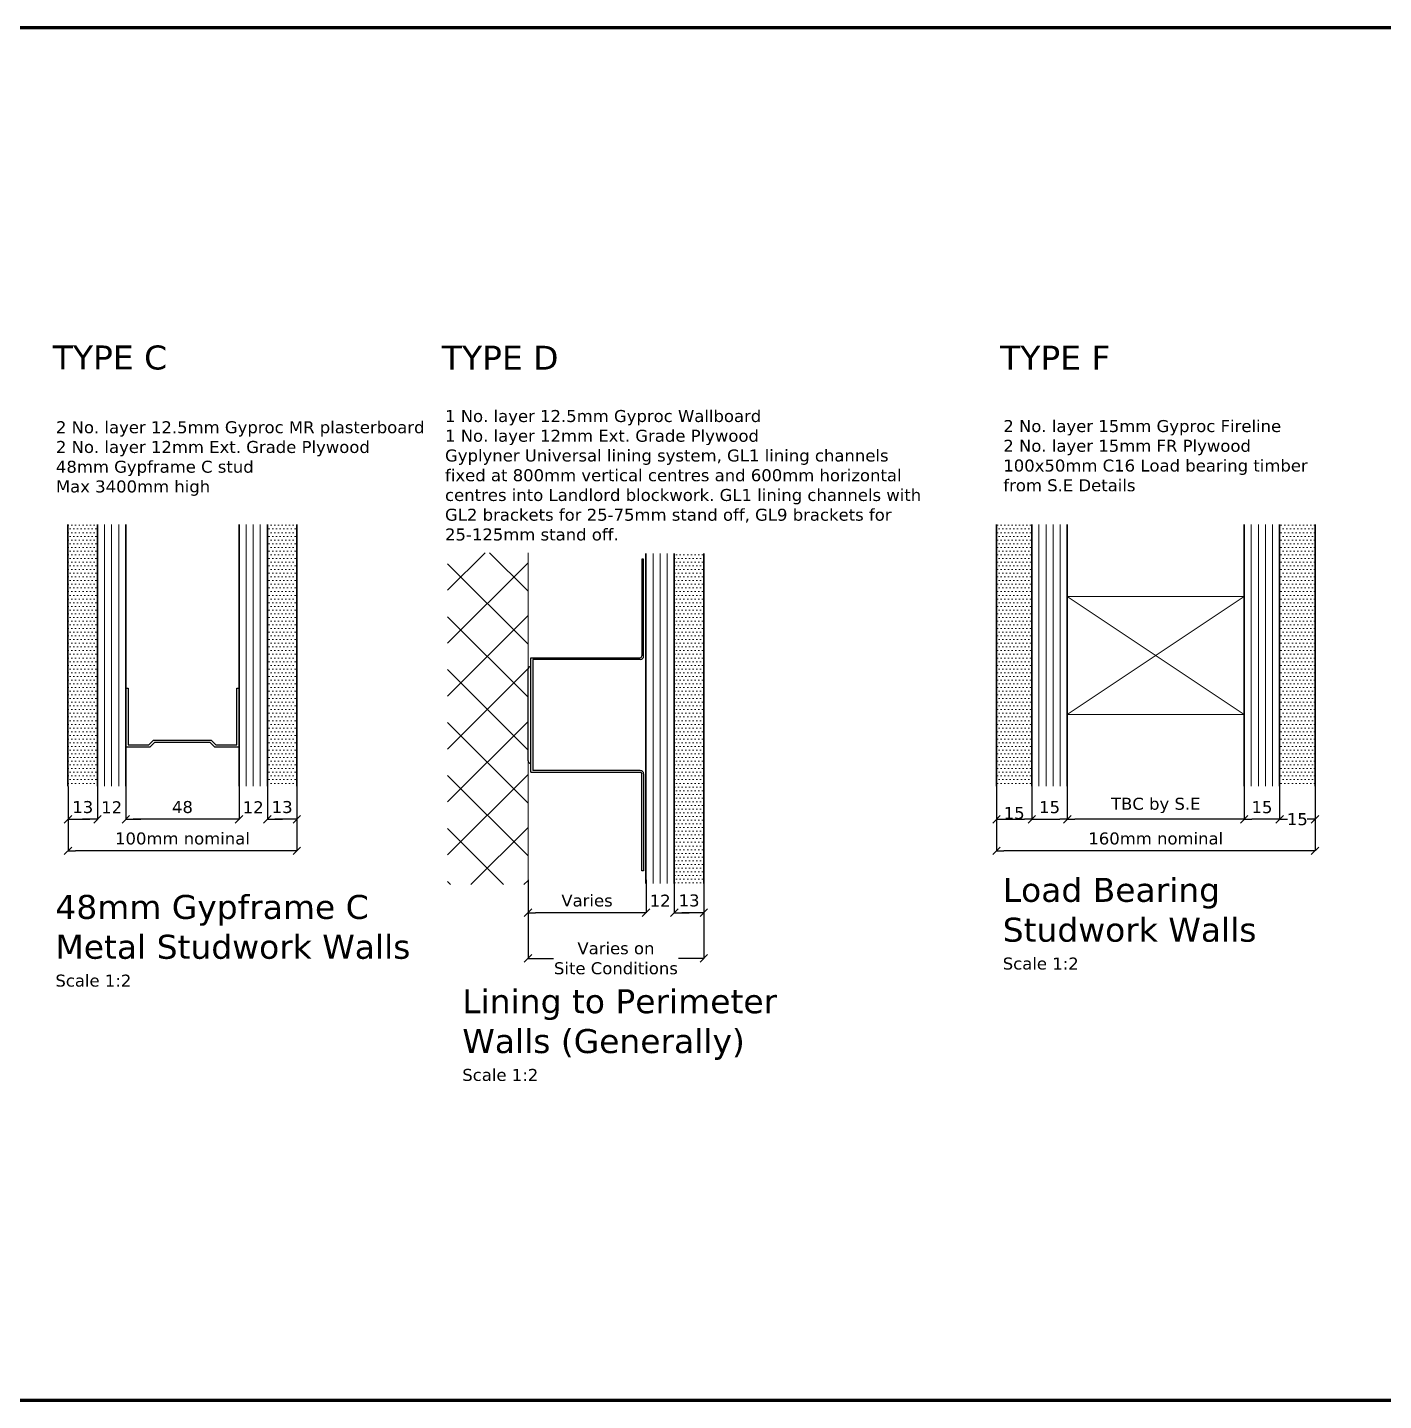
# Model space of a CAD drawing. Header units: millimetres. Extents: x -159872 to 386485, y -250577 to 158966.
# Drawn here: x -108768 to -108193, y 16143 to 16725 of the extents above; entities that cross this region are included whole.
import ezdxf

# ---------------------------------------------------------------- set-up
doc = ezdxf.new("R2010")
doc.units = ezdxf.units.MM
doc.header["$PDMODE"] = 1
doc.header["$PDSIZE"] = -2
doc.layers.get('0').update_dxf_attribs({"lineweight": 25})
for name, color, linetype, lineweight in [('LDS-details', 4, 'Continuous', 25), ('LDS-dimensions-1-2', 251, 'Continuous', 9), ('LDS-hatch_Hatch', 7, 'Continuous', 5), ('LDS-joinery general', 3, 'Continuous', 18), ('LDS-struct-new-walls', 6, 'Continuous', 35), ('LDS-text-1-2', 7, 'Continuous', 9)]:
    doc.layers.add(name, color=color, linetype=linetype, lineweight=lineweight)
doc.styles.add('Verdana', font='Verdana.ttf')
doc.dimstyles.new('keane-1-2', dxfattribs={"dimtxt": 2.541058, "dimasz": 3.181201, "dimexe": 0.05, "dimexo": 0.05, "dimgap": 0.05, "dimtad": 1, "dimtih": 1, "dimtoh": 1, "dimdec": 0, "dimdsep": 46, "dimtxsty": 'Verdana', "dimblk": 'VW_SLASH-3', "dimblk1": 'VW_SLASH-3', "dimblk2": 'VW_SLASH-3', "dimcen": 0, "dimazin": 0, "dimtfac": 1, "dimtdec": 0, "dimtix": 1, "dimtofl": 0, "dimtmove": 0, "dimatfit": 0, "dimldrblk": 'VW_SLASH-3', "dimfxl": 1, "dimfrac": 2, "dimtolj": 1, "dimarcsym": 0})
pattern_1 = [(180, (122858.9752, -93076.1713), (-0.78125, 1.5625), [0.01, -1.5525])]

# ---------------------------------------------------------------- blocks, each defined once
blk = doc.blocks.new('VW_SLASH-3')
at = {"color": 0, "linetype": 'ByBlock', "lineweight": -2, "transparency": 16777216}
blk.add_line((0, 0), (-1, 0), dxfattribs=at)
at = {"color": 0, "linetype": 'Continuous', "lineweight": 5, "transparency": 16777216, "flags": 128}
blk.add_lwpolyline([(0.5, 0.5), (-0.5, -0.5)], dxfattribs=at)
blk = doc.blocks.new('*D254')
at = {"layer": 'Defpoints', "color": 0}
for p in [(-108726.01, 16403.83), (-108678.01, 16403.83), (-108726.01, 16389.85)]:
    blk.add_point(p, dxfattribs=at)
at = {"layer": 'LDS-dimensions-1-2', "color": 0, "lineweight": -2}
for p, q in [((-108726.01, 16403.78), (-108726.01, 16389.8)), ((-108678.01, 16403.78), (-108678.01, 16389.8)), ((-108681.19, 16389.85), (-108722.83, 16389.85))]:
    blk.add_line(p, q, dxfattribs=at)
at = {"layer": 'LDS-dimensions-1-2', "color": 0, "lineweight": -2, "xscale": 3.181201171875, "yscale": 3.181201171875, "zscale": 3.181201171875, "rotation": 180}
blk.add_blockref('VW_SLASH-3', (-108726.01, 16389.85), dxfattribs=at)
at = {"layer": 'LDS-dimensions-1-2', "color": 0, "lineweight": -2, "xscale": 3.181201171875, "yscale": 3.181201171875, "zscale": 3.181201171875}
blk.add_blockref('VW_SLASH-3', (-108678.01, 16389.85), dxfattribs=at)
at = {"layer": 'LDS-dimensions-1-2', "color": 0, "insert": (-108702.01, 16395), "char_height": 5.082, "attachment_point": 5, "style": 'Verdana'}
blk.add_mtext('\\A1;48', dxfattribs=at)
blk = doc.blocks.new('*D255')
at = {"layer": 'Defpoints', "color": 0}
for p in [(-108750.51, 16401.33), (-108653.51, 16401.33), (-108750.51, 16376.46)]:
    blk.add_point(p, dxfattribs=at)
at = {"layer": 'LDS-dimensions-1-2', "color": 0, "lineweight": -2}
for p, q in [((-108750.51, 16401.28), (-108750.51, 16376.41)), ((-108653.51, 16401.28), (-108653.51, 16376.41)), ((-108656.69, 16376.46), (-108747.33, 16376.46))]:
    blk.add_line(p, q, dxfattribs=at)
at = {"layer": 'LDS-dimensions-1-2', "color": 0, "lineweight": -2, "xscale": 3.181201171875, "yscale": 3.181201171875, "zscale": 3.181201171875, "rotation": 180}
blk.add_blockref('VW_SLASH-3', (-108750.51, 16376.46), dxfattribs=at)
at = {"layer": 'LDS-dimensions-1-2', "color": 0, "lineweight": -2, "xscale": 3.181201171875, "yscale": 3.181201171875, "zscale": 3.181201171875}
blk.add_blockref('VW_SLASH-3', (-108653.51, 16376.46), dxfattribs=at)
at = {"layer": 'LDS-dimensions-1-2', "color": 0, "insert": (-108702.01, 16381.67), "char_height": 5.0821, "attachment_point": 5, "style": 'Verdana'}
blk.add_mtext('\\A1;100mm nominal', dxfattribs=at)
blk = doc.blocks.new('*D256')
at = {"layer": 'Defpoints', "color": 0}
for p in [(-108738.01, 16403.83), (-108726.01, 16403.83), (-108726.01, 16389.85)]:
    blk.add_point(p, dxfattribs=at)
at = {"layer": 'LDS-dimensions-1-2', "color": 0, "lineweight": -2}
for p, q in [((-108738.01, 16403.78), (-108738.01, 16389.8)), ((-108726.01, 16403.78), (-108726.01, 16389.8)), ((-108741.19, 16389.85), (-108744.38, 16389.85)), ((-108722.83, 16389.85), (-108719.65, 16389.85))]:
    blk.add_line(p, q, dxfattribs=at)
at = {"layer": 'LDS-dimensions-1-2', "color": 0, "lineweight": -2, "xscale": 3.181201171875, "yscale": 3.181201171875, "zscale": 3.181201171875}
blk.add_blockref('VW_SLASH-3', (-108738.01, 16389.85), dxfattribs=at)
at = {"layer": 'LDS-dimensions-1-2', "color": 0, "lineweight": -2, "xscale": 3.181201171875, "yscale": 3.181201171875, "zscale": 3.181201171875, "rotation": 180}
blk.add_blockref('VW_SLASH-3', (-108726.01, 16389.85), dxfattribs=at)
at = {"layer": 'LDS-dimensions-1-2', "color": 0, "insert": (-108732.01, 16394.94), "char_height": 5.082, "attachment_point": 5, "style": 'Verdana'}
blk.add_mtext('\\A1;12', dxfattribs=at)
blk = doc.blocks.new('*D257')
at = {"layer": 'Defpoints', "color": 0}
for p in [(-108750.51, 16403.83), (-108738.01, 16403.83), (-108738.01, 16389.85)]:
    blk.add_point(p, dxfattribs=at)
at = {"layer": 'LDS-dimensions-1-2', "color": 0, "lineweight": -2}
for p, q in [((-108750.51, 16403.78), (-108750.51, 16389.8)), ((-108738.01, 16403.78), (-108738.01, 16389.8)), ((-108747.33, 16389.85), (-108741.19, 16389.85))]:
    blk.add_line(p, q, dxfattribs=at)
at = {"layer": 'LDS-dimensions-1-2', "color": 0, "lineweight": -2, "xscale": 3.181201171875, "yscale": 3.181201171875, "zscale": 3.181201171875, "rotation": 180}
blk.add_blockref('VW_SLASH-3', (-108750.51, 16389.85), dxfattribs=at)
at = {"layer": 'LDS-dimensions-1-2', "color": 0, "lineweight": -2, "xscale": 3.181201171875, "yscale": 3.181201171875, "zscale": 3.181201171875}
blk.add_blockref('VW_SLASH-3', (-108738.01, 16389.85), dxfattribs=at)
at = {"layer": 'LDS-dimensions-1-2', "color": 0, "insert": (-108744.26, 16394.99), "char_height": 5.082, "attachment_point": 5, "style": 'Verdana'}
blk.add_mtext('\\A1;13', dxfattribs=at)
blk = doc.blocks.new('*D258')
at = {"layer": 'Defpoints', "color": 0}
for p in [(-108678.01, 16403.83), (-108666.01, 16403.83), (-108678.01, 16389.85)]:
    blk.add_point(p, dxfattribs=at)
at = {"layer": 'LDS-dimensions-1-2', "color": 0, "lineweight": -2}
for p, q in [((-108678.01, 16403.78), (-108678.01, 16389.8)), ((-108666.01, 16403.78), (-108666.01, 16389.8)), ((-108681.19, 16389.85), (-108684.38, 16389.85)), ((-108662.83, 16389.85), (-108659.65, 16389.85))]:
    blk.add_line(p, q, dxfattribs=at)
at = {"layer": 'LDS-dimensions-1-2', "color": 0, "lineweight": -2, "xscale": 3.181201171875, "yscale": 3.181201171875, "zscale": 3.181201171875}
blk.add_blockref('VW_SLASH-3', (-108678.01, 16389.85), dxfattribs=at)
at = {"layer": 'LDS-dimensions-1-2', "color": 0, "lineweight": -2, "xscale": 3.181201171875, "yscale": 3.181201171875, "zscale": 3.181201171875, "rotation": 180}
blk.add_blockref('VW_SLASH-3', (-108666.01, 16389.85), dxfattribs=at)
at = {"layer": 'LDS-dimensions-1-2', "color": 0, "insert": (-108672.01, 16394.94), "char_height": 5.082, "attachment_point": 5, "style": 'Verdana'}
blk.add_mtext('\\A1;12', dxfattribs=at)
blk = doc.blocks.new('*D259')
at = {"layer": 'Defpoints', "color": 0}
for p in [(-108666.01, 16403.83), (-108653.51, 16403.83), (-108666.01, 16389.85)]:
    blk.add_point(p, dxfattribs=at)
at = {"layer": 'LDS-dimensions-1-2', "color": 0, "lineweight": -2}
for p, q in [((-108666.01, 16403.78), (-108666.01, 16389.8)), ((-108653.51, 16403.78), (-108653.51, 16389.8)), ((-108656.69, 16389.85), (-108662.83, 16389.85))]:
    blk.add_line(p, q, dxfattribs=at)
at = {"layer": 'LDS-dimensions-1-2', "color": 0, "lineweight": -2, "xscale": 3.181201171875, "yscale": 3.181201171875, "zscale": 3.181201171875, "rotation": 180}
blk.add_blockref('VW_SLASH-3', (-108666.01, 16389.85), dxfattribs=at)
at = {"layer": 'LDS-dimensions-1-2', "color": 0, "lineweight": -2, "xscale": 3.181201171875, "yscale": 3.181201171875, "zscale": 3.181201171875}
blk.add_blockref('VW_SLASH-3', (-108653.51, 16389.85), dxfattribs=at)
at = {"layer": 'LDS-dimensions-1-2', "color": 0, "insert": (-108659.76, 16394.99), "char_height": 5.082, "attachment_point": 5, "style": 'Verdana'}
blk.add_mtext('\\A1;13', dxfattribs=at)
blk = doc.blocks.new('*D260')
at = {"layer": 'Defpoints', "color": 0}
for p in [(-108555.56, 16364.24), (-108505.56, 16364.24), (-108555.56, 16350.26)]:
    blk.add_point(p, dxfattribs=at)
at = {"layer": 'LDS-dimensions-1-2', "color": 0, "lineweight": -2}
for p, q in [((-108555.56, 16364.19), (-108555.56, 16350.21)), ((-108505.56, 16364.19), (-108505.56, 16350.21)), ((-108508.74, 16350.26), (-108552.38, 16350.26))]:
    blk.add_line(p, q, dxfattribs=at)
at = {"layer": 'LDS-dimensions-1-2', "color": 0, "lineweight": -2, "xscale": 3.181201171875, "yscale": 3.181201171875, "zscale": 3.181201171875, "rotation": 180}
blk.add_blockref('VW_SLASH-3', (-108555.56, 16350.26), dxfattribs=at)
at = {"layer": 'LDS-dimensions-1-2', "color": 0, "lineweight": -2, "xscale": 3.181201171875, "yscale": 3.181201171875, "zscale": 3.181201171875}
blk.add_blockref('VW_SLASH-3', (-108505.56, 16350.26), dxfattribs=at)
at = {"layer": 'LDS-dimensions-1-2', "color": 0, "insert": (-108530.56, 16355.37), "char_height": 5.082, "attachment_point": 5, "style": 'Verdana'}
blk.add_mtext('\\A1;Varies', dxfattribs=at)
blk = doc.blocks.new('*D261')
at = {"layer": 'Defpoints', "color": 0}
for p in [(-108555.56, 16364.24), (-108481.06, 16361.74), (-108555.56, 16330.89)]:
    blk.add_point(p, dxfattribs=at)
at = {"layer": 'LDS-dimensions-1-2', "color": 0, "lineweight": -2}
for p, q in [((-108555.56, 16364.19), (-108555.56, 16330.84)), ((-108481.06, 16361.69), (-108481.06, 16330.84)), ((-108552.38, 16330.89), (-108544.77, 16330.89)), ((-108484.24, 16330.89), (-108491.85, 16330.89))]:
    blk.add_line(p, q, dxfattribs=at)
at = {"layer": 'LDS-dimensions-1-2', "color": 0, "lineweight": -2, "xscale": 3.181201171875, "yscale": 3.181201171875, "zscale": 3.181201171875, "rotation": 180}
blk.add_blockref('VW_SLASH-3', (-108555.56, 16330.89), dxfattribs=at)
at = {"layer": 'LDS-dimensions-1-2', "color": 0, "lineweight": -2, "xscale": 3.181201171875, "yscale": 3.181201171875, "zscale": 3.181201171875}
blk.add_blockref('VW_SLASH-3', (-108481.06, 16330.89), dxfattribs=at)
at = {"layer": 'LDS-dimensions-1-2', "color": 0, "insert": (-108518.31, 16330.89), "char_height": 5.0821, "attachment_point": 5, "style": 'Verdana'}
blk.add_mtext('\\A1;Varies on \\PSite Conditions', dxfattribs=at)
blk = doc.blocks.new('*D262')
at = {"layer": 'Defpoints', "color": 0}
for p in [(-108505.56, 16364.24), (-108493.56, 16364.24), (-108505.56, 16350.26)]:
    blk.add_point(p, dxfattribs=at)
at = {"layer": 'LDS-dimensions-1-2', "color": 0, "lineweight": -2}
for p, q in [((-108505.56, 16364.19), (-108505.56, 16350.21)), ((-108493.56, 16364.19), (-108493.56, 16350.21)), ((-108508.74, 16350.26), (-108511.93, 16350.26)), ((-108490.38, 16350.26), (-108487.2, 16350.26))]:
    blk.add_line(p, q, dxfattribs=at)
at = {"layer": 'LDS-dimensions-1-2', "color": 0, "lineweight": -2, "xscale": 3.181201171875, "yscale": 3.181201171875, "zscale": 3.181201171875}
blk.add_blockref('VW_SLASH-3', (-108505.56, 16350.26), dxfattribs=at)
at = {"layer": 'LDS-dimensions-1-2', "color": 0, "lineweight": -2, "xscale": 3.181201171875, "yscale": 3.181201171875, "zscale": 3.181201171875, "rotation": 180}
blk.add_blockref('VW_SLASH-3', (-108493.56, 16350.26), dxfattribs=at)
at = {"layer": 'LDS-dimensions-1-2', "color": 0, "insert": (-108499.56, 16355.35), "char_height": 5.082, "attachment_point": 5, "style": 'Verdana'}
blk.add_mtext('\\A1;12', dxfattribs=at)
blk = doc.blocks.new('*D263')
at = {"layer": 'Defpoints', "color": 0}
for p in [(-108493.56, 16364.24), (-108481.06, 16364.24), (-108493.56, 16350.26)]:
    blk.add_point(p, dxfattribs=at)
at = {"layer": 'LDS-dimensions-1-2', "color": 0, "lineweight": -2}
for p, q in [((-108493.56, 16364.19), (-108493.56, 16350.21)), ((-108481.06, 16364.19), (-108481.06, 16350.21)), ((-108484.24, 16350.26), (-108490.38, 16350.26))]:
    blk.add_line(p, q, dxfattribs=at)
at = {"layer": 'LDS-dimensions-1-2', "color": 0, "lineweight": -2, "xscale": 3.181201171875, "yscale": 3.181201171875, "zscale": 3.181201171875, "rotation": 180}
blk.add_blockref('VW_SLASH-3', (-108493.56, 16350.26), dxfattribs=at)
at = {"layer": 'LDS-dimensions-1-2', "color": 0, "lineweight": -2, "xscale": 3.181201171875, "yscale": 3.181201171875, "zscale": 3.181201171875}
blk.add_blockref('VW_SLASH-3', (-108481.06, 16350.26), dxfattribs=at)
at = {"layer": 'LDS-dimensions-1-2', "color": 0, "insert": (-108487.31, 16355.4), "char_height": 5.082, "attachment_point": 5, "style": 'Verdana'}
blk.add_mtext('\\A1;13', dxfattribs=at)
blk = doc.blocks.new('*D270')
at = {"layer": 'Defpoints', "color": 0}
for p in [(-108327.03, 16403.83), (-108252.03, 16403.83), (-108327.03, 16389.85)]:
    blk.add_point(p, dxfattribs=at)
at = {"layer": 'LDS-dimensions-1-2', "color": 0, "lineweight": -2}
for p, q in [((-108327.03, 16403.78), (-108327.03, 16389.8)), ((-108252.03, 16403.78), (-108252.03, 16389.8)), ((-108255.21, 16389.85), (-108323.85, 16389.85))]:
    blk.add_line(p, q, dxfattribs=at)
at = {"layer": 'LDS-dimensions-1-2', "color": 0, "lineweight": -2, "xscale": 3.181201171875, "yscale": 3.181201171875, "zscale": 3.181201171875, "rotation": 180}
blk.add_blockref('VW_SLASH-3', (-108327.03, 16389.85), dxfattribs=at)
at = {"layer": 'LDS-dimensions-1-2', "color": 0, "lineweight": -2, "xscale": 3.181201171875, "yscale": 3.181201171875, "zscale": 3.181201171875}
blk.add_blockref('VW_SLASH-3', (-108252.03, 16389.85), dxfattribs=at)
at = {"layer": 'LDS-dimensions-1-2', "color": 0, "insert": (-108289.53, 16395.71), "char_height": 5.0821, "attachment_point": 5, "style": 'Verdana'}
blk.add_mtext('\\A1;TBC by S.E', dxfattribs=at)
blk = doc.blocks.new('*D271')
at = {"layer": 'Defpoints', "color": 0}
for p in [(-108357.03, 16401.33), (-108222.03, 16403.83), (-108357.03, 16376.46)]:
    blk.add_point(p, dxfattribs=at)
at = {"layer": 'LDS-dimensions-1-2', "color": 0, "lineweight": -2}
for p, q in [((-108357.03, 16401.28), (-108357.03, 16376.41)), ((-108222.03, 16403.78), (-108222.03, 16376.41)), ((-108225.21, 16376.46), (-108353.85, 16376.46))]:
    blk.add_line(p, q, dxfattribs=at)
at = {"layer": 'LDS-dimensions-1-2', "color": 0, "lineweight": -2, "xscale": 3.181201171875, "yscale": 3.181201171875, "zscale": 3.181201171875, "rotation": 180}
blk.add_blockref('VW_SLASH-3', (-108357.03, 16376.46), dxfattribs=at)
at = {"layer": 'LDS-dimensions-1-2', "color": 0, "lineweight": -2, "xscale": 3.181201171875, "yscale": 3.181201171875, "zscale": 3.181201171875}
blk.add_blockref('VW_SLASH-3', (-108222.03, 16376.46), dxfattribs=at)
at = {"layer": 'LDS-dimensions-1-2', "color": 0, "insert": (-108289.53, 16381.67), "char_height": 5.0821, "attachment_point": 5, "style": 'Verdana'}
blk.add_mtext('\\A1;160mm nominal', dxfattribs=at)
blk = doc.blocks.new('*D272')
at = {"layer": 'Defpoints', "color": 0}
for p in [(-108342.03, 16403.83), (-108327.03, 16403.83), (-108327.03, 16389.85)]:
    blk.add_point(p, dxfattribs=at)
at = {"layer": 'LDS-dimensions-1-2', "color": 0, "lineweight": -2}
for p, q in [((-108342.03, 16403.78), (-108342.03, 16389.8)), ((-108327.03, 16403.78), (-108327.03, 16389.8)), ((-108338.85, 16389.85), (-108330.21, 16389.85))]:
    blk.add_line(p, q, dxfattribs=at)
at = {"layer": 'LDS-dimensions-1-2', "color": 0, "lineweight": -2, "xscale": 3.181201171875, "yscale": 3.181201171875, "zscale": 3.181201171875, "rotation": 180}
blk.add_blockref('VW_SLASH-3', (-108342.03, 16389.85), dxfattribs=at)
at = {"layer": 'LDS-dimensions-1-2', "color": 0, "lineweight": -2, "xscale": 3.181201171875, "yscale": 3.181201171875, "zscale": 3.181201171875}
blk.add_blockref('VW_SLASH-3', (-108327.03, 16389.85), dxfattribs=at)
at = {"layer": 'LDS-dimensions-1-2', "color": 0, "insert": (-108334.53, 16394.95), "char_height": 5.082, "attachment_point": 5, "style": 'Verdana'}
blk.add_mtext('\\A1;15', dxfattribs=at)
blk = doc.blocks.new('*D273')
at = {"layer": 'Defpoints', "color": 0}
for p in [(-108357.03, 16403.83), (-108342.03, 16403.83), (-108342.03, 16389.85)]:
    blk.add_point(p, dxfattribs=at)
at = {"layer": 'LDS-dimensions-1-2', "color": 0, "lineweight": -2}
for p, q in [((-108357.03, 16403.78), (-108357.03, 16389.8)), ((-108342.03, 16403.78), (-108342.03, 16389.8)), ((-108353.85, 16389.85), (-108345.21, 16389.85))]:
    blk.add_line(p, q, dxfattribs=at)
at = {"layer": 'LDS-dimensions-1-2', "color": 0, "lineweight": -2, "xscale": 3.181201171875, "yscale": 3.181201171875, "zscale": 3.181201171875, "rotation": 180}
blk.add_blockref('VW_SLASH-3', (-108357.03, 16389.85), dxfattribs=at)
at = {"layer": 'LDS-dimensions-1-2', "color": 0, "lineweight": -2, "xscale": 3.181201171875, "yscale": 3.181201171875, "zscale": 3.181201171875}
blk.add_blockref('VW_SLASH-3', (-108342.03, 16389.85), dxfattribs=at)
at = {"layer": 'LDS-dimensions-1-2', "color": 0, "insert": (-108349.53, 16392.45), "char_height": 5.082, "attachment_point": 5, "style": 'Verdana'}
blk.add_mtext('\\A1;15', dxfattribs=at)
blk = doc.blocks.new('*D274')
at = {"layer": 'Defpoints', "color": 0}
for p in [(-108252.03, 16403.83), (-108237.03, 16403.83), (-108252.03, 16389.85)]:
    blk.add_point(p, dxfattribs=at)
at = {"layer": 'LDS-dimensions-1-2', "color": 0, "lineweight": -2}
for p, q in [((-108252.03, 16403.78), (-108252.03, 16389.8)), ((-108237.03, 16403.78), (-108237.03, 16389.8)), ((-108240.21, 16389.85), (-108248.85, 16389.85))]:
    blk.add_line(p, q, dxfattribs=at)
at = {"layer": 'LDS-dimensions-1-2', "color": 0, "lineweight": -2, "xscale": 3.181201171875, "yscale": 3.181201171875, "zscale": 3.181201171875, "rotation": 180}
blk.add_blockref('VW_SLASH-3', (-108252.03, 16389.85), dxfattribs=at)
at = {"layer": 'LDS-dimensions-1-2', "color": 0, "lineweight": -2, "xscale": 3.181201171875, "yscale": 3.181201171875, "zscale": 3.181201171875}
blk.add_blockref('VW_SLASH-3', (-108237.03, 16389.85), dxfattribs=at)
at = {"layer": 'LDS-dimensions-1-2', "color": 0, "insert": (-108244.53, 16394.95), "char_height": 5.082, "attachment_point": 5, "style": 'Verdana'}
blk.add_mtext('\\A1;15', dxfattribs=at)
blk = doc.blocks.new('*D275')
at = {"layer": 'Defpoints', "color": 0}
for p in [(-108237.03, 16403.83), (-108222.03, 16403.83), (-108237.03, 16389.85)]:
    blk.add_point(p, dxfattribs=at)
at = {"layer": 'LDS-dimensions-1-2', "color": 0, "lineweight": -2}
for p, q in [((-108237.03, 16403.78), (-108237.03, 16389.8)), ((-108222.03, 16403.78), (-108222.03, 16389.8)), ((-108233.85, 16389.85), (-108233.65, 16389.85)), ((-108225.21, 16389.85), (-108225.41, 16389.85))]:
    blk.add_line(p, q, dxfattribs=at)
at = {"layer": 'LDS-dimensions-1-2', "color": 0, "lineweight": -2, "xscale": 3.181201171875, "yscale": 3.181201171875, "zscale": 3.181201171875, "rotation": 180}
blk.add_blockref('VW_SLASH-3', (-108237.03, 16389.85), dxfattribs=at)
at = {"layer": 'LDS-dimensions-1-2', "color": 0, "lineweight": -2, "xscale": 3.181201171875, "yscale": 3.181201171875, "zscale": 3.181201171875}
blk.add_blockref('VW_SLASH-3', (-108222.03, 16389.85), dxfattribs=at)
at = {"layer": 'LDS-dimensions-1-2', "color": 0, "insert": (-108229.53, 16389.85), "char_height": 5.082, "attachment_point": 5, "style": 'Verdana'}
blk.add_mtext('\\A1;15', dxfattribs=at)

msp = doc.modelspace()

# ---------------------------------------------------------------- hatches: boundary and pattern name
at = {"layer": 'LDS-hatch_Hatch', "linetype": 'Continuous', "lineweight": 9}
h = msp.add_hatch(dxfattribs=at)
h.set_pattern_fill('DOTS', color=253, style=0, pattern_type=2)
h.set_pattern_definition(pattern_1)
h.paths.add_polyline_path([(-108738.01268, 16514.81635), (-108750.51268, 16514.81635), (-108750.51268, 16403.83292), (-108738.01268, 16403.83292)])
h = msp.add_hatch(dxfattribs=at)
h.set_pattern_fill('DOTS', color=253, style=0, pattern_type=2)
h.set_pattern_definition(pattern_1)
h.paths.add_polyline_path([(-108666.01268, 16514.81635), (-108653.51268, 16514.81635), (-108653.51268, 16403.83292), (-108666.01268, 16403.83292)])
h = msp.add_hatch(dxfattribs=at)
h.set_pattern_fill('DOTS', color=253, style=0, pattern_type=2)
h.set_pattern_definition(pattern_1)
h.paths.add_polyline_path([(-108342.02919, 16514.81635), (-108357.02919, 16514.81635), (-108357.02919, 16403.83292), (-108342.02919, 16403.83292)])
h = msp.add_hatch(dxfattribs=at)
h.set_pattern_fill('DOTS', color=253, style=0, pattern_type=2)
h.set_pattern_definition(pattern_1)
h.paths.add_polyline_path([(-108237.02919, 16514.81635), (-108222.02919, 16514.81635), (-108222.02919, 16403.83292), (-108237.02919, 16403.83292)])
h = msp.add_hatch(dxfattribs=at)
h.set_pattern_fill('ANSI37', color=253, scale=0.1, style=0, pattern_type=2)
h.set_pattern_definition([(45, (-110840.34, 20769.41), (-11.22532, 11.22532), []), (135, (-110840.34, 20769.41), (-11.22532, -11.22532), [])])
h.paths.add_polyline_path([(-108589.63864, 16502.82628), (-108555.56267, 16502.82628), (-108555.56267, 16362.18173), (-108589.63864, 16362.18173)])
h = msp.add_hatch(dxfattribs=at)
h.set_pattern_fill('DOTS', color=253, style=0, pattern_type=2)
h.set_pattern_definition(pattern_1)
h.paths.add_polyline_path([(-108493.56267, 16502.52384), (-108481.06267, 16502.52384), (-108481.06267, 16362.60946), (-108493.56267, 16362.60946)])

# ---------------------------------------------------------------- linework, layer by layer
at = {"layer": 'LDS-details'}
for p, q in [((-108507.31267, 16500.05839), (-108507.31267, 16459.05839)), ((-108506.56267, 16500.05839), (-108507.31267, 16500.05839)), ((-108506.56267, 16459.05839), (-108506.56267, 16500.05839)), ((-108555.56267, 16414.55839), (-108555.56267, 16453.55839)), ((-108554.56267, 16454.55839), (-108554.31267, 16454.55839)), ((-108554.31267, 16409.80839), (-108554.31267, 16458.30839)), ((-108554.31267, 16458.30839), (-108508.06267, 16458.30839)), ((-108553.56267, 16457.55839), (-108553.56267, 16410.55839)), ((-108508.06267, 16457.55839), (-108553.56267, 16457.55839)), ((-108554.56267, 16413.55839), (-108554.31267, 16413.55839)), ((-108554.31267, 16409.80839), (-108508.06267, 16409.80839)), ((-108508.06267, 16410.55839), (-108553.56267, 16410.55839)), ((-108507.31267, 16368.05839), (-108507.31267, 16409.05839)), ((-108506.56267, 16409.05839), (-108506.56267, 16368.05839)), ((-108506.56267, 16368.05839), (-108507.31267, 16368.05839))]:
    msp.add_line(p, q, dxfattribs=at)
at = {"layer": 'LDS-details', "color": 1, "linetype": 'Continuous', "lineweight": 70, "transparency": 33554687, "flags": 128}
msp.add_lwpolyline([(-109263.01925, 16725.46966), (-107459.01925, 16725.46966), (-107459.01925, 16143.46966), (-109263.01925, 16143.46966)], close=True, dxfattribs=at)
at = {"layer": 'LDS-details', "flags": 128}
msp.add_lwpolyline([(-108679.01268, 16445.46089), (-108678.01268, 16445.46089), (-108678.01268, 16420.44685), (-108688.21979, 16420.44685), (-108690.21979, 16422.44685), (-108713.80557, 16422.44685), (-108715.80557, 16420.44685), (-108726.01268, 16420.44685), (-108726.01268, 16445.46089), (-108725.01268, 16445.46089), (-108725.01268, 16421.44685), (-108716.21979, 16421.44685), (-108714.21979, 16423.44685), (-108689.80557, 16423.44685), (-108687.80557, 16421.44685), (-108679.01268, 16421.44685), (-108679.01268, 16445.46089)], dxfattribs=at)
at = {"layer": 'LDS-details'}
for centre, radius, start, end in [((-108508.06267, 16459.05839), 0.75, 270, 0), ((-108508.06267, 16459.05839), 1.5, 270, 0), ((-108554.56267, 16453.55839), 1, 90, 180), ((-108554.56267, 16414.55839), 1, 180, 270), ((-108508.06267, 16409.05839), 1.5, 0, 90), ((-108508.06267, 16409.05839), 0.75, 0, 90)]:
    msp.add_arc(centre, radius, start, end, dxfattribs=at)
at = {"layer": 'LDS-joinery general', "color": 8, "lineweight": 9}
for p, q in [((-108252.02919, 16484.32463), (-108327.02919, 16434.32463)), ((-108327.02919, 16484.32463), (-108252.02919, 16434.32463))]:
    msp.add_line(p, q, dxfattribs=at)
at = {"layer": 'LDS-joinery general', "flags": 128}
msp.add_lwpolyline([(-108327.02919, 16434.32463), (-108252.02919, 16434.32463), (-108252.02919, 16484.32463), (-108327.02919, 16484.32463)], close=True, dxfattribs=at)
at = {"layer": 'LDS-struct-new-walls'}
for p, q in [((-108750.51268, 16403.83292), (-108750.51268, 16514.81635)), ((-108738.01268, 16403.83292), (-108738.01268, 16514.81635)), ((-108726.01268, 16403.83292), (-108726.01268, 16514.81635)), ((-108678.01268, 16403.83292), (-108678.01268, 16514.81635)), ((-108666.01268, 16403.83292), (-108666.01268, 16514.81635)), ((-108653.51268, 16403.83292), (-108653.51268, 16514.81635)), ((-108357.02919, 16403.83292), (-108357.02919, 16514.81635)), ((-108342.02919, 16403.83292), (-108342.02919, 16514.81635)), ((-108327.02919, 16403.83292), (-108327.02919, 16514.81635)), ((-108252.02919, 16403.83292), (-108252.02919, 16514.81635)), ((-108237.02919, 16403.83292), (-108237.02919, 16514.81635)), ((-108222.02919, 16403.83292), (-108222.02919, 16514.81635)), ((-108505.56267, 16362.60946), (-108505.56267, 16502.52384)), ((-108505.56267, 16362.60946), (-108505.56267, 16502.52384)), ((-108493.56267, 16362.60946), (-108493.56267, 16502.52384)), ((-108481.06267, 16362.60946), (-108481.06267, 16502.52384))]:
    msp.add_line(p, q, dxfattribs=at)
at = {"layer": 'LDS-struct-new-walls', "color": 9, "lineweight": 9}
for p, q in [((-108735.01268, 16403.83292), (-108735.01268, 16514.81635)), ((-108732.01268, 16403.83292), (-108732.01268, 16514.81635)), ((-108729.01268, 16403.83292), (-108729.01268, 16514.81635)), ((-108675.01268, 16403.83292), (-108675.01268, 16514.81635)), ((-108672.01268, 16403.83292), (-108672.01268, 16514.81635)), ((-108669.01268, 16403.83292), (-108669.01268, 16514.81635)), ((-108339.02919, 16403.83292), (-108339.02919, 16514.81635)), ((-108336.02919, 16403.83292), (-108336.02919, 16514.81635)), ((-108333.02919, 16403.83292), (-108333.02919, 16514.81635)), ((-108330.02919, 16403.83292), (-108330.02919, 16514.81635)), ((-108249.02919, 16403.83292), (-108249.02919, 16514.81635)), ((-108246.02919, 16403.83292), (-108246.02919, 16514.81635)), ((-108243.02919, 16403.83292), (-108243.02919, 16514.81635)), ((-108240.02919, 16403.83292), (-108240.02919, 16514.81635)), ((-108502.56267, 16362.60946), (-108502.56267, 16502.52384)), ((-108499.56267, 16362.60946), (-108499.56267, 16502.52384)), ((-108496.56267, 16362.60946), (-108496.56267, 16502.52384))]:
    msp.add_line(p, q, dxfattribs=at)
at = {"layer": 'LDS-struct-new-walls', "color": 8, "lineweight": 9}
msp.add_line((-108555.56267, 16362.18173), (-108555.56267, 16502.82628), dxfattribs=at)

# ---------------------------------------------------------------- texts
at = {"layer": 'LDS-text-1-2', "color": 7, "attachment_point": 4, "style": 'Verdana'}
for s, insert, char_height, width, line_spacing_factor in [('TYPE C', (-108756.94938, 16585.48974), 10.164234, 80, 0.493897), ('TYPE D', (-108592.05342, 16585.48974), 10.164234, 80, 0.493897), ('TYPE F', (-108355.4659, 16585.48974), 10.164234, 79.2857143, 0.493897), ('2 No. layer 12.5mm Gyproc MR plasterboard\\P2 No. layer 12mm Ext. Grade Plywood\\P48mm Gypframe C stud\\PMax 3400mm high', (-108755.62281, 16542.7471), 5.0821168, 170.8641409, 0.987793), ('1 No. layer 12.5mm Gyproc Wallboard\\P1 No. layer 12mm Ext. Grade Plywood\\PGyplyner Universal lining system, GL1 lining channels fixed at 800mm vertical centres and 600mm horizontal centres into Landlord blockwork. GL1 lining channels with GL2 brackets for 25-75mm stand off, GL9 brackets for 25-125mm stand off.', (-108590.72685, 16535.62484), 5.08211679, 203.2666822, 0.987793), ('2 No. layer 15mm Gyproc Fireline\\P2 No. layer 15mm FR Plywood\\P100x50mm C16 Load bearing timber from S.E Details ', (-108354.13932, 16543.92414), 5.0821168, 130.568544, 0.987793), ('{\\H2x;Load Bearing \\PStudwork Walls\\P}Scale 1:2', (-108354.37808, 16345.53744), 5.0821168, 165.7142857, 0.996734), ('{\\H2x;48mm Gypframe C \\PMetal Studwork Walls\\P}Scale 1:2', (-108755.86157, 16338.30073), 5.0821168, 151.309482, 0.996734), ('{\\H2x;Lining to Perimeter Walls (Generally)\\P}Scale 1:2', (-108583.41155, 16298.33364), 5.0821168, 151.309482, 0.996734)]:
    msp.add_mtext(s, dxfattribs=dict(at, insert=insert, char_height=char_height, width=width, line_spacing_factor=line_spacing_factor))

# ---------------------------------------------------------------- dimensions: what is measured, and where the dimension line sits
at = {"layer": 'LDS-dimensions-1-2', "color": 251}
for base, p1, p2, text, picture, middle in [((-108327.02919, 16389.84684), (-108252.02919, 16403.83292), (-108327.02919, 16403.83292), 'TBC by S.E', '*D270', (-108289.52919, 16395.70534)), ((-108750.51268, 16376.46425), (-108653.51268, 16401.33292), (-108750.51268, 16401.33292), '100mm nominal', '*D255', (-108702.01268, 16381.67255)), ((-108357.02919, 16376.46425), (-108222.02919, 16403.83292), (-108357.02919, 16401.33292), '160mm nominal', '*D271', (-108289.52919, 16381.67255)), ((-108555.56267, 16350.25692), (-108505.56267, 16364.24299), (-108555.56267, 16364.24299), 'Varies', '*D260', (-108530.56267, 16355.36795))]:
    dim = msp.add_linear_dim(base=base, p1=p1, p2=p2, text=text, dimstyle='keane-1-2', override={"dimtxt": 5.082117, "dimgap": 2.5, "dimtih": 0, "dimtoh": 0, "dimpost": '<>', "dimtxsty": 'Verdana', "dimtmove": 2}, dxfattribs=at)
    dim.commit()
    dim.dimension.update_dxf_attribs({"geometry": picture, "text_midpoint": middle})
for base, p1, p2, picture, middle in [((-108738.0126813665, 16389.8468429999), (-108750.5126813665, 16403.8329162014), (-108738.0126813665, 16403.8329162014), '*D257', (-108744.2626813665, 16394.9937077208)), ((-108726.01268, 16389.84684), (-108738.01268, 16403.83292), (-108726.01268, 16403.83292), '*D256', (-108732.01268, 16394.9408)), ((-108726.01268, 16389.84684), (-108678.01268, 16403.83292), (-108726.01268, 16403.83292), '*D254', (-108702.01268, 16395.00395)), ((-108678.01268, 16389.84684), (-108666.01268, 16403.83292), (-108678.01268, 16403.83292), '*D258', (-108672.01268, 16394.9408)), ((-108666.0126813665, 16389.8468429999), (-108653.5126813665, 16403.8329162014), (-108666.0126813665, 16403.8329162014), '*D259', (-108659.7626813665, 16394.9937077208)), ((-108327.02919, 16389.84684), (-108342.02919, 16403.83292), (-108327.02919, 16403.83292), '*D272', (-108334.52919, 16394.94934)), ((-108252.02919, 16389.84684), (-108237.02919, 16403.83292), (-108252.02919, 16403.83292), '*D274', (-108244.52919, 16394.94934)), ((-108505.56267, 16350.25692), (-108493.56267, 16364.24299), (-108505.56267, 16364.24299), '*D262', (-108499.56267, 16355.35088)), ((-108493.5626660763, 16350.2569192102), (-108481.0626660763, 16364.2429924117), (-108493.5626660763, 16364.2429924117), '*D263', (-108487.3126660763, 16355.403783931))]:
    dim = msp.add_linear_dim(base=base, p1=p1, p2=p2, dimstyle='keane-1-2', override={"dimtxt": 5.082117, "dimgap": 2.5, "dimtih": 0, "dimtoh": 0, "dimpost": '<>', "dimtxsty": 'Verdana', "dimtmove": 2}, dxfattribs=at)
    dim.commit()
    dim.dimension.update_dxf_attribs({"geometry": picture, "text_midpoint": middle})
for base, p1, p2, text, override, picture, middle in [((-108342.02919, 16389.84684), (-108357.02919, 16403.83292), (-108342.02919, 16403.83292), '15', {"dimtxt": 5.082117, "dimgap": 3.72039e-15, "dimtih": 0, "dimtoh": 0, "dimpost": '<>', "dimtxsty": 'Verdana'}, '*D273', (-108349.52919, 16389.84684)), ((-108237.02919, 16389.84684), (-108222.02919, 16403.83292), (-108237.02919, 16403.83292), '15', {"dimtxt": 5.082117, "dimgap": 0.396875, "dimtad": 0, "dimtih": 0, "dimtoh": 0, "dimpost": '<>', "dimtxsty": 'Verdana'}, '*D275', (-108229.52919, 16389.84684)), ((-108555.56267, 16330.88627), (-108481.06267, 16361.74299), (-108555.56267, 16364.24299), 'Varies on \\PSite Conditions', {"dimtxt": 5.082117, "dimgap": 0.396875, "dimtad": 0, "dimtih": 0, "dimtoh": 0, "dimpost": '<>', "dimtxsty": 'Verdana'}, '*D261', (-108518.31267, 16330.88627))]:
    dim = msp.add_linear_dim(base=base, p1=p1, p2=p2, text=text, dimstyle='keane-1-2', override=override, dxfattribs=at)
    dim.commit()
    dim.dimension.update_dxf_attribs({"geometry": picture, "text_midpoint": middle, "dimtype": 160})

doc.saveas('drawing.dxf')
